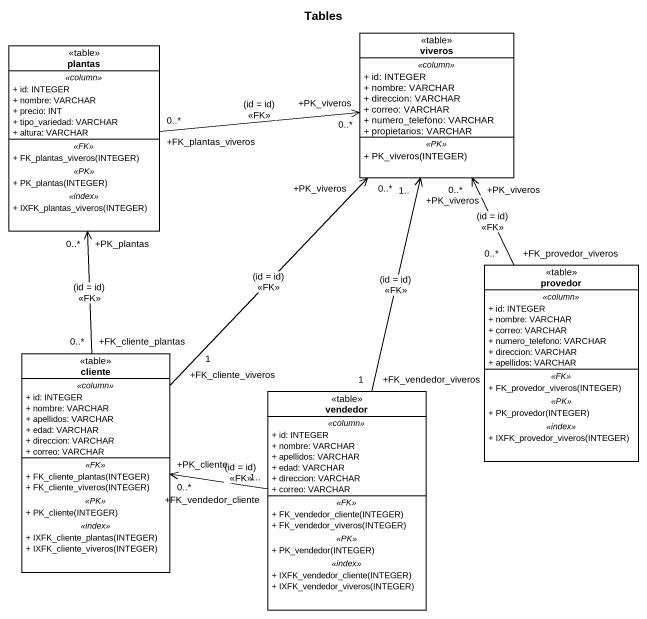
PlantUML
@startuml
title Tables
hide circle
hide empty members
skinparam classAttributeIconSize 0
class plantas <<table>> {
  .. <<column>> ..
  + id: INTEGER
  + nombre: VARCHAR
  + precio: INT
  + tipo_variedad: VARCHAR
  + altura: VARCHAR
  .. <<FK>> ..
  + FK_plantas_viveros(INTEGER)
  .. <<PK>> ..
  + PK_plantas(INTEGER)
  .. <<index>> ..
  + IXFK_plantas_viveros(INTEGER)
}
class viveros <<table>> {
  .. <<column>> ..
  + id: INTEGER
  + nombre: VARCHAR
  + direccion: VARCHAR
  + correo: VARCHAR
  + numero_telefono: VARCHAR
  + propietarios: VARCHAR
  .. <<PK>> ..
  + PK_viveros(INTEGER)
}
class provedor <<table>> {
  .. <<column>> ..
  + id: INTEGER
  + nombre: VARCHAR
  + correo: VARCHAR
  + numero_telefono: VARCHAR
  + direccion: VARCHAR
  + apellidos: VARCHAR
  .. <<FK>> ..
  + FK_provedor_viveros(INTEGER)
  .. <<PK>> ..
  + PK_provedor(INTEGER)
  .. <<index>> ..
  + IXFK_provedor_viveros(INTEGER)
}
class cliente <<table>> {
  .. <<column>> ..
  + id: INTEGER
  + nombre: VARCHAR
  + apellidos: VARCHAR
  + edad: VARCHAR
  + direccion: VARCHAR
  + correo: VARCHAR
  .. <<FK>> ..
  + FK_cliente_plantas(INTEGER)
  + FK_cliente_viveros(INTEGER)
  .. <<PK>> ..
  + PK_cliente(INTEGER)
  .. <<index>> ..
  + IXFK_cliente_plantas(INTEGER)
  + IXFK_cliente_viveros(INTEGER)
}
class vendedor <<table>> {
  .. <<column>> ..
  + id: INTEGER
  + nombre: VARCHAR
  + apellidos: VARCHAR
  + edad: VARCHAR
  + direccion: VARCHAR
  + correo: VARCHAR
  .. <<FK>> ..
  + FK_vendedor_cliente(INTEGER)
  + FK_vendedor_viveros(INTEGER)
  .. <<PK>> ..
  + PK_vendedor(INTEGER)
  .. <<index>> ..
  + IXFK_vendedor_cliente(INTEGER)
  + IXFK_vendedor_viveros(INTEGER)
}
plantas "+FK_plantas_viveros\n0..*" -right-> "+PK_viveros\n0..*" viveros : (id = id)\n<<FK>>
provedor "+FK_provedor_viveros\n0..*" -up-> "+PK_viveros\n0..*" viveros : (id = id)\n<<FK>>
cliente "+FK_cliente_plantas\n0..*" -up-> "+PK_plantas\n0..*" plantas : (id = id)\n<<FK>>
cliente "+FK_cliente_viveros\n1" -up-> "+PK_viveros\n0..*" viveros : (id = id)\n<<FK>>
vendedor "+FK_vendedor_viveros\n1" -up-> "+PK_viveros\n1.." viveros : (id = id)\n<<FK>>
vendedor "+FK_vendedor_cliente\n1.." -left-> "+PK_cliente\n0..*" cliente : (id = id)\n<<FK>>
@enduml
